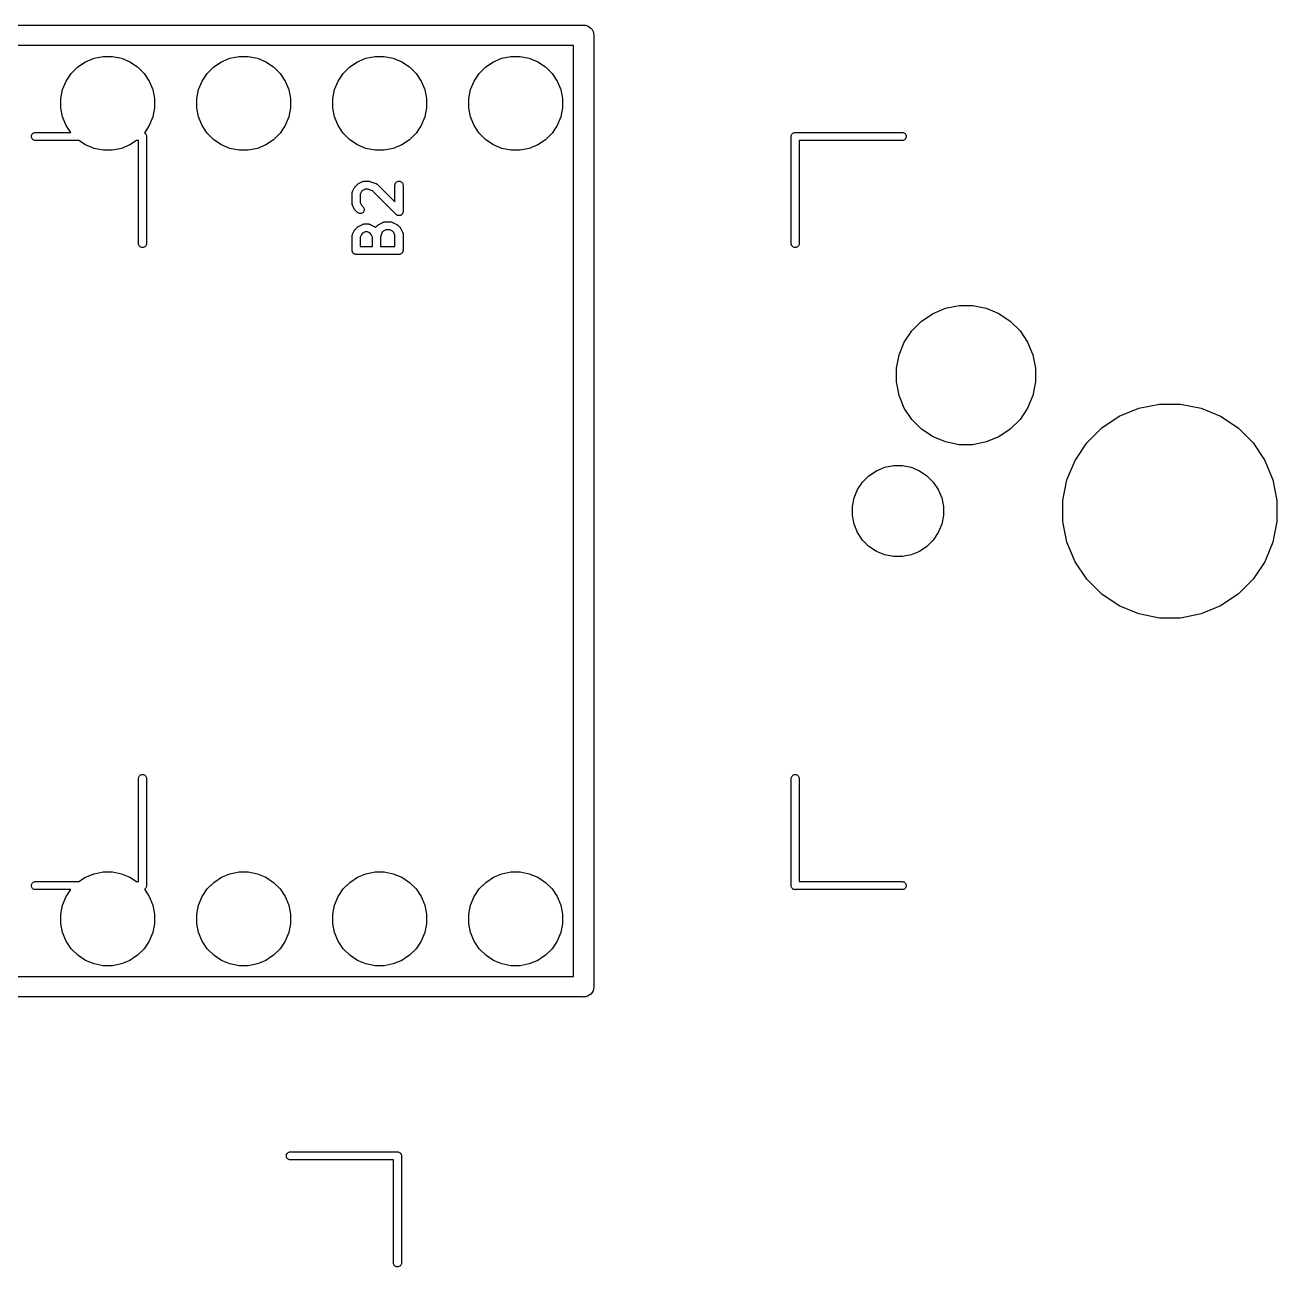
# Model space of a CAD drawing. Extents: x -0.6 to 16.4, y -5.6 to -1.9.
# Drawn here: x 0.689 to 1.61, y -4.369 to -3.455 of the extents above; entities that cross this region are included whole.
import ezdxf

# ---------------------------------------------------------------- set-up
doc = ezdxf.new("R2010")
doc.units = 0
doc.header["$MEASUREMENT"] = 0
doc.layers.add('BLACK', color=7, linetype='CONTINUOUS')

msp = doc.modelspace()

# ---------------------------------------------------------------- linework, layer by layer
at = {"layer": 'BLACK', "linetype": 'CONTINUOUS'}
for p, q in [((-0.199632, -3.455), (1.09963, -3.455)), ((1.09963, -3.455), (1.1, -3.45496)), ((1.1, -3.45496), (1.10037, -3.455)), ((1.10037, -3.455), (1.10147, -3.45511)), ((1.10147, -3.45511), (1.10288, -3.45554)), ((1.10288, -3.45554), (1.10419, -3.45623)), ((1.10419, -3.45623), (1.10533, -3.45717)), ((1.10533, -3.45717), (1.10627, -3.45831)), ((1.10627, -3.45831), (1.10696, -3.45962)), ((1.10696, -3.45962), (1.10739, -3.46103)), ((1.10739, -3.46103), (1.10754, -3.4625)), ((1.0925, -3.47), (-0.1925, -3.47)), ((1.0925, -4.155), (1.0925, -3.47)), ((1.10754, -3.4625), (1.1075, -3.46287)), ((1.1075, -3.46287), (1.1075, -4.16213)), ((0.733658, -3.48193), (0.739937, -3.47933)), ((0.739937, -3.47933), (0.746602, -3.478)), ((0.746602, -3.478), (0.753398, -3.478)), ((0.753398, -3.478), (0.760063, -3.47933)), ((0.760063, -3.47933), (0.766342, -3.48193)), ((0.833658, -3.48193), (0.839937, -3.47933)), ((0.839937, -3.47933), (0.846602, -3.478)), ((0.846602, -3.478), (0.853398, -3.478)), ((0.853398, -3.478), (0.860063, -3.47933)), ((0.860063, -3.47933), (0.866342, -3.48193)), ((0.933658, -3.48193), (0.939937, -3.47933)), ((0.939937, -3.47933), (0.946602, -3.478)), ((0.946602, -3.478), (0.953398, -3.478)), ((0.953398, -3.478), (0.960063, -3.47933)), ((0.960063, -3.47933), (0.966342, -3.48193)), ((1.03366, -3.48193), (1.03994, -3.47933)), ((1.03994, -3.47933), (1.0466, -3.478)), ((1.0466, -3.478), (1.0534, -3.478)), ((1.0534, -3.478), (1.06006, -3.47933)), ((1.06006, -3.47933), (1.06634, -3.48193)), ((0.723202, -3.49051), (0.728008, -3.4857)), ((0.728008, -3.4857), (0.733658, -3.48193)), ((0.766342, -3.48193), (0.771992, -3.4857)), ((0.771992, -3.4857), (0.776798, -3.49051)), ((0.823202, -3.49051), (0.828008, -3.4857)), ((0.828008, -3.4857), (0.833658, -3.48193)), ((0.866342, -3.48193), (0.871992, -3.4857)), ((0.871992, -3.4857), (0.876798, -3.49051)), ((0.923202, -3.49051), (0.928008, -3.4857)), ((0.928008, -3.4857), (0.933658, -3.48193)), ((0.966342, -3.48193), (0.971992, -3.4857)), ((0.971992, -3.4857), (0.976798, -3.49051)), ((1.0232, -3.49051), (1.02801, -3.4857)), ((1.02801, -3.4857), (1.03366, -3.48193)), ((1.06634, -3.48193), (1.07199, -3.4857)), ((1.07199, -3.4857), (1.0768, -3.49051)), ((0.716826, -3.50244), (0.719426, -3.49616)), ((0.719426, -3.49616), (0.723202, -3.49051)), ((0.776798, -3.49051), (0.780574, -3.49616)), ((0.780574, -3.49616), (0.783174, -3.50244)), ((0.816826, -3.50244), (0.819426, -3.49616)), ((0.819426, -3.49616), (0.823202, -3.49051)), ((0.876798, -3.49051), (0.880574, -3.49616)), ((0.880574, -3.49616), (0.883174, -3.50244)), ((0.916826, -3.50244), (0.919426, -3.49616)), ((0.919426, -3.49616), (0.923202, -3.49051)), ((0.976798, -3.49051), (0.980574, -3.49616)), ((0.980574, -3.49616), (0.983174, -3.50244)), ((1.01683, -3.50244), (1.01943, -3.49616)), ((1.01943, -3.49616), (1.0232, -3.49051)), ((1.0768, -3.49051), (1.08057, -3.49616)), ((1.08057, -3.49616), (1.08317, -3.50244)), ((0.7155, -3.5091), (0.716826, -3.50244)), ((0.783174, -3.50244), (0.7845, -3.5091)), ((0.8155, -3.5091), (0.816826, -3.50244)), ((0.883174, -3.50244), (0.8845, -3.5091)), ((0.9155, -3.5091), (0.916826, -3.50244)), ((0.983174, -3.50244), (0.9845, -3.5091)), ((1.0155, -3.5091), (1.01683, -3.50244)), ((1.08317, -3.50244), (1.0845, -3.5091)), ((0.7155, -3.5159), (0.7155, -3.5091)), ((0.716826, -3.52256), (0.7155, -3.5159)), ((0.7845, -3.5159), (0.783174, -3.52256)), ((0.7845, -3.5091), (0.7845, -3.5159)), ((0.8155, -3.5159), (0.8155, -3.5091)), ((0.816826, -3.52256), (0.8155, -3.5159)), ((0.8845, -3.5159), (0.883174, -3.52256)), ((0.8845, -3.5091), (0.8845, -3.5159)), ((0.9155, -3.5159), (0.9155, -3.5091)), ((0.916826, -3.52256), (0.9155, -3.5159)), ((0.9845, -3.5159), (0.983174, -3.52256)), ((0.9845, -3.5091), (0.9845, -3.5159)), ((1.0155, -3.5159), (1.0155, -3.5091)), ((1.01683, -3.52256), (1.0155, -3.5159)), ((1.0845, -3.5159), (1.08317, -3.52256)), ((1.0845, -3.5091), (1.0845, -3.5159)), ((0.719426, -3.52884), (0.716826, -3.52256)), ((0.783174, -3.52256), (0.780574, -3.52884)), ((0.819426, -3.52884), (0.816826, -3.52256)), ((0.883174, -3.52256), (0.880574, -3.52884)), ((0.919426, -3.52884), (0.916826, -3.52256)), ((0.983174, -3.52256), (0.980574, -3.52884)), ((1.01943, -3.52884), (1.01683, -3.52256)), ((1.08317, -3.52256), (1.08057, -3.52884)), ((0.69394, -3.53633), (0.694109, -3.53577)), ((0.694109, -3.53577), (0.694383, -3.53526)), ((0.694383, -3.53526), (0.694752, -3.53481)), ((0.694752, -3.53481), (0.695202, -3.53444)), ((0.695202, -3.53444), (0.695715, -3.53417)), ((0.695715, -3.53417), (0.696272, -3.534)), ((0.696272, -3.534), (0.696706, -3.53396)), ((0.696706, -3.53396), (0.722844, -3.53396)), ((0.722844, -3.53396), (0.719426, -3.52884)), ((0.780574, -3.52884), (0.776939, -3.53428)), ((0.776939, -3.53428), (0.777239, -3.53444)), ((0.777239, -3.53444), (0.777689, -3.53481)), ((0.777689, -3.53481), (0.778058, -3.53526)), ((0.778058, -3.53526), (0.778332, -3.53577)), ((0.778332, -3.53577), (0.778501, -3.53633)), ((0.823202, -3.53449), (0.819426, -3.52884)), ((0.828008, -3.5393), (0.823202, -3.53449)), ((0.876798, -3.53449), (0.871992, -3.5393)), ((0.880574, -3.52884), (0.876798, -3.53449)), ((0.923202, -3.53449), (0.919426, -3.52884)), ((0.928008, -3.5393), (0.923202, -3.53449)), ((0.976798, -3.53449), (0.971992, -3.5393)), ((0.980574, -3.52884), (0.976798, -3.53449)), ((1.0232, -3.53449), (1.01943, -3.52884)), ((1.02801, -3.5393), (1.0232, -3.53449)), ((1.0768, -3.53449), (1.07199, -3.5393)), ((1.08057, -3.52884), (1.0768, -3.53449)), ((1.25275, -3.53633), (1.25292, -3.53577)), ((1.25292, -3.53577), (1.25319, -3.53526)), ((1.25319, -3.53526), (1.25356, -3.53481)), ((1.25356, -3.53481), (1.25401, -3.53444)), ((1.25401, -3.53444), (1.25452, -3.53417)), ((1.25452, -3.53417), (1.25508, -3.534)), ((1.25508, -3.534), (1.25551, -3.53396)), ((1.25551, -3.53396), (1.25566, -3.53394)), ((1.25566, -3.53394), (1.2558, -3.53396)), ((1.2558, -3.53396), (1.33454, -3.53396)), ((1.33454, -3.53396), (1.33498, -3.534)), ((1.33498, -3.534), (1.33554, -3.53417)), ((1.33554, -3.53417), (1.33605, -3.53444)), ((1.33605, -3.53444), (1.3365, -3.53481)), ((1.3365, -3.53481), (1.33687, -3.53526)), ((1.33687, -3.53526), (1.33714, -3.53577)), ((1.33714, -3.53577), (1.33731, -3.53633)), ((0.693883, -3.53691), (0.69394, -3.53633)), ((0.69394, -3.53749), (0.693883, -3.53691)), ((0.694109, -3.53804), (0.69394, -3.53749)), ((0.694383, -3.53856), (0.694109, -3.53804)), ((0.694752, -3.53901), (0.694383, -3.53856)), ((0.695202, -3.53938), (0.694752, -3.53901)), ((0.695715, -3.53965), (0.695202, -3.53938)), ((0.696272, -3.53982), (0.695715, -3.53965)), ((0.696706, -3.53986), (0.696272, -3.53982)), ((0.728852, -3.53986), (0.696706, -3.53986)), ((0.733658, -3.54307), (0.728852, -3.53986)), ((0.739937, -3.54567), (0.733658, -3.54307)), ((0.766342, -3.54307), (0.760063, -3.54567)), ((0.771148, -3.53986), (0.766342, -3.54307)), ((0.772638, -3.53986), (0.771148, -3.53986)), ((0.772638, -3.61579), (0.772638, -3.53986)), ((0.778501, -3.53633), (0.778558, -3.53691)), ((0.778558, -3.53691), (0.778543, -3.53705)), ((0.778543, -3.53705), (0.778543, -3.61579)), ((0.833658, -3.54307), (0.828008, -3.5393)), ((0.839937, -3.54567), (0.833658, -3.54307)), ((0.866342, -3.54307), (0.860063, -3.54567)), ((0.871992, -3.5393), (0.866342, -3.54307)), ((0.933658, -3.54307), (0.928008, -3.5393)), ((0.939937, -3.54567), (0.933658, -3.54307)), ((0.966342, -3.54307), (0.960063, -3.54567)), ((0.971992, -3.5393), (0.966342, -3.54307)), ((1.03366, -3.54307), (1.02801, -3.5393)), ((1.03994, -3.54567), (1.03366, -3.54307)), ((1.06634, -3.54307), (1.06006, -3.54567)), ((1.07199, -3.5393), (1.06634, -3.54307)), ((1.25269, -3.53691), (1.25275, -3.53633)), ((1.25271, -3.53705), (1.25269, -3.53691)), ((1.25271, -3.61579), (1.25271, -3.53705)), ((1.33454, -3.53986), (1.25861, -3.53986)), ((1.25861, -3.53986), (1.25861, -3.61579)), ((1.33498, -3.53982), (1.33454, -3.53986)), ((1.33554, -3.53965), (1.33498, -3.53982)), ((1.33605, -3.53938), (1.33554, -3.53965)), ((1.3365, -3.53901), (1.33605, -3.53938)), ((1.33687, -3.53856), (1.3365, -3.53901)), ((1.33714, -3.53804), (1.33687, -3.53856)), ((1.33731, -3.53749), (1.33714, -3.53804)), ((1.33731, -3.53633), (1.33737, -3.53691)), ((1.33737, -3.53691), (1.33731, -3.53749)), ((0.746602, -3.547), (0.739937, -3.54567)), ((0.753398, -3.547), (0.746602, -3.547)), ((0.760063, -3.54567), (0.753398, -3.547)), ((0.846602, -3.547), (0.839937, -3.54567)), ((0.853398, -3.547), (0.846602, -3.547)), ((0.860063, -3.54567), (0.853398, -3.547)), ((0.946602, -3.547), (0.939937, -3.54567)), ((0.953398, -3.547), (0.946602, -3.547)), ((0.960063, -3.54567), (0.953398, -3.547)), ((1.0466, -3.547), (1.03994, -3.54567)), ((1.0534, -3.547), (1.0466, -3.547)), ((1.06006, -3.54567), (1.0534, -3.547)), ((0.932164, -3.57366), (0.933664, -3.57217)), ((0.933664, -3.57217), (0.933693, -3.57214)), ((0.933693, -3.57214), (0.933823, -3.57203)), ((0.933823, -3.57203), (0.933943, -3.57192)), ((0.933943, -3.57192), (0.934048, -3.57185)), ((0.934048, -3.57185), (0.934144, -3.57178)), ((0.934144, -3.57178), (0.934291, -3.5717)), ((0.934291, -3.5717), (0.934431, -3.57161)), ((0.934431, -3.57161), (0.937431, -3.57011)), ((0.937431, -3.57011), (0.937468, -3.57009)), ((0.937468, -3.57009), (0.937549, -3.57006)), ((0.937549, -3.57006), (0.937626, -3.57002)), ((0.937626, -3.57002), (0.93782, -3.56996)), ((0.93782, -3.56996), (0.938009, -3.5699)), ((0.938009, -3.5699), (0.938094, -3.56988)), ((0.938094, -3.56988), (0.938178, -3.56986)), ((0.938178, -3.56986), (0.938379, -3.56984)), ((0.938379, -3.56984), (0.938578, -3.56981)), ((0.938578, -3.56981), (0.938665, -3.56981)), ((0.938665, -3.56981), (0.938751, -3.5698)), ((0.938751, -3.5698), (0.941751, -3.5698)), ((0.941751, -3.5698), (0.941792, -3.5698)), ((0.941792, -3.5698), (0.941957, -3.56982)), ((0.941957, -3.56982), (0.942123, -3.56982)), ((0.942123, -3.56982), (0.942243, -3.56985)), ((0.942243, -3.56985), (0.942365, -3.56986)), ((0.942365, -3.56986), (0.942523, -3.56991)), ((0.942523, -3.56991), (0.942685, -3.56995)), ((0.942685, -3.56995), (0.947184, -3.57145)), ((0.947184, -3.57145), (0.947223, -3.57146)), ((0.947223, -3.57146), (0.947302, -3.5715)), ((0.947302, -3.5715), (0.947385, -3.57153)), ((0.947385, -3.57153), (0.947563, -3.57162)), ((0.947563, -3.57162), (0.947746, -3.57171)), ((0.947746, -3.57171), (0.947816, -3.57176)), ((0.947816, -3.57176), (0.947893, -3.5718)), ((0.947893, -3.5718), (0.948049, -3.57193)), ((0.948049, -3.57193), (0.948212, -3.57205)), ((0.948212, -3.57205), (0.948271, -3.57211)), ((0.948271, -3.57211), (0.948338, -3.57216)), ((0.948338, -3.57216), (0.961295, -3.58512)), ((0.961296, -3.57271), (0.96136, -3.57214)), ((0.96136, -3.57214), (0.961534, -3.57159)), ((0.961534, -3.57159), (0.961812, -3.57108)), ((0.961812, -3.57108), (0.962182, -3.57064)), ((0.962182, -3.57064), (0.962631, -3.57028)), ((0.962631, -3.57028), (0.963142, -3.57002)), ((0.963142, -3.57002), (0.963695, -3.56985)), ((0.963695, -3.56985), (0.964269, -3.5698)), ((0.964269, -3.5698), (0.964842, -3.56986)), ((0.964842, -3.56986), (0.965392, -3.57003)), ((0.965392, -3.57003), (0.965899, -3.57031)), ((0.965899, -3.57031), (0.966343, -3.57067)), ((0.966343, -3.57067), (0.966708, -3.57112)), ((0.966708, -3.57112), (0.966978, -3.57163)), ((0.966978, -3.57163), (0.967145, -3.57218)), ((0.967145, -3.57218), (0.967201, -3.57275)), ((0.929799, -3.57875), (0.9298, -3.57871)), ((0.929799, -3.58625), (0.929799, -3.57875)), ((0.9298, -3.57871), (0.929809, -3.57862)), ((0.929807, -3.57854), (0.929841, -3.57834)), ((0.929809, -3.57862), (0.929807, -3.57854)), ((0.929841, -3.57834), (0.929864, -3.57814)), ((0.929864, -3.57814), (0.92989, -3.57806)), ((0.92989, -3.57806), (0.929905, -3.57797)), ((0.929905, -3.57797), (0.929977, -3.57778)), ((0.929977, -3.57778), (0.930038, -3.57759)), ((0.930038, -3.57759), (0.93008, -3.57751)), ((0.93008, -3.57751), (0.930111, -3.57743)), ((0.930111, -3.57743), (0.931611, -3.57443)), ((0.931611, -3.57443), (0.93163, -3.5744)), ((0.93163, -3.5744), (0.93172, -3.57426)), ((0.93172, -3.57426), (0.931798, -3.57411)), ((0.931798, -3.57411), (0.931876, -3.57401)), ((0.931876, -3.57401), (0.931943, -3.57391)), ((0.931943, -3.57391), (0.932059, -3.57379)), ((0.932059, -3.57379), (0.932164, -3.57366)), ((0.936679, -3.5775), (0.935705, -3.57945)), ((0.935705, -3.57945), (0.935705, -3.58555)), ((0.937501, -3.57668), (0.936679, -3.5775)), ((0.939448, -3.57571), (0.937501, -3.57668)), ((0.941272, -3.57571), (0.939448, -3.57571)), ((0.944655, -3.57683), (0.941272, -3.57571)), ((0.96216, -3.59434), (0.944655, -3.57683)), ((0.961295, -3.57275), (0.961296, -3.57271)), ((0.961295, -3.58512), (0.961295, -3.57275)), ((0.967201, -3.57275), (0.967201, -3.59225)), ((0.929808, -3.58634), (0.929799, -3.58625)), ((0.929804, -3.58642), (0.929808, -3.58634)), ((0.929836, -3.58662), (0.929804, -3.58642)), ((0.929856, -3.58682), (0.929836, -3.58662)), ((0.929881, -3.58691), (0.929856, -3.58682)), ((0.929894, -3.58699), (0.929881, -3.58691)), ((0.929964, -3.58718), (0.929894, -3.58699)), ((0.930022, -3.58738), (0.929964, -3.58718)), ((0.930063, -3.58745), (0.930022, -3.58738)), ((0.930093, -3.58753), (0.930063, -3.58745)), ((0.930111, -3.58757), (0.930093, -3.58753)), ((0.931611, -3.59057), (0.930111, -3.58757)), ((0.931699, -3.59071), (0.931611, -3.59057)), ((0.931776, -3.59086), (0.931699, -3.59071)), ((0.931852, -3.59096), (0.931776, -3.59086)), ((0.931918, -3.59106), (0.931852, -3.59096)), ((0.932032, -3.59118), (0.931918, -3.59106)), ((0.935705, -3.58555), (0.936679, -3.5875)), ((0.936679, -3.5875), (0.93784, -3.58866)), ((0.93784, -3.58866), (0.937869, -3.58869)), ((0.937869, -3.58869), (0.938228, -3.58914)), ((0.938228, -3.58914), (0.938493, -3.58965)), ((0.938493, -3.58965), (0.938654, -3.59021)), ((0.938704, -3.59078), (0.938642, -3.59135)), ((0.938654, -3.59021), (0.938704, -3.59078)), ((0.932135, -3.59131), (0.932032, -3.59118)), ((0.932164, -3.59134), (0.932135, -3.59131)), ((0.933664, -3.59284), (0.932164, -3.59134)), ((0.934109, -3.5932), (0.933664, -3.59284)), ((0.934617, -3.59348), (0.934109, -3.5932)), ((0.935168, -3.59365), (0.934617, -3.59348)), ((0.935741, -3.5937), (0.935168, -3.59365)), ((0.936315, -3.59365), (0.935741, -3.5937)), ((0.936867, -3.59348), (0.936315, -3.59365)), ((0.937377, -3.59322), (0.936867, -3.59348)), ((0.937825, -3.59285), (0.937377, -3.59322)), ((0.938194, -3.59241), (0.937825, -3.59285)), ((0.93847, -3.5919), (0.938194, -3.59241)), ((0.938642, -3.59135), (0.93847, -3.5919)), ((0.949429, -3.60161), (0.952429, -3.60011)), ((0.952429, -3.60011), (0.952466, -3.60009)), ((0.952466, -3.60009), (0.952548, -3.60006)), ((0.952548, -3.60006), (0.952624, -3.60002)), ((0.952624, -3.60002), (0.952817, -3.59996)), ((0.952817, -3.59996), (0.953007, -3.59989)), ((0.953007, -3.59989), (0.953093, -3.59988)), ((0.953093, -3.59988), (0.953176, -3.59985)), ((0.953176, -3.59985), (0.953377, -3.59983)), ((0.953377, -3.59983), (0.953576, -3.5998)), ((0.953576, -3.5998), (0.953663, -3.59981)), ((0.953663, -3.59981), (0.95375, -3.5998)), ((0.95375, -3.5998), (0.958249, -3.5998)), ((0.958249, -3.5998), (0.95829, -3.5998)), ((0.95829, -3.5998), (0.958377, -3.59981)), ((0.958377, -3.59981), (0.958463, -3.5998)), ((0.958463, -3.5998), (0.958662, -3.59984)), ((0.958662, -3.59984), (0.958863, -3.59986)), ((0.958863, -3.59986), (0.958946, -3.59989)), ((0.958946, -3.59989), (0.959031, -3.5999)), ((0.959031, -3.5999), (0.95922, -3.59997)), ((0.95922, -3.59997), (0.959412, -3.60004)), ((0.959412, -3.60004), (0.959488, -3.60008)), ((0.959488, -3.60008), (0.959569, -3.60011)), ((0.959569, -3.60011), (0.962569, -3.60161)), ((0.962381, -3.59452), (0.96216, -3.59434)), ((0.962597, -3.5947), (0.962381, -3.59452)), ((0.962601, -3.5947), (0.962597, -3.5947)), ((0.962606, -3.5947), (0.962601, -3.5947)), ((0.962859, -3.59484), (0.962606, -3.5947)), ((0.963104, -3.59497), (0.962859, -3.59484)), ((0.963109, -3.59497), (0.963104, -3.59497)), ((0.963113, -3.59498), (0.963109, -3.59497)), ((0.963382, -3.59506), (0.963113, -3.59498)), ((0.963654, -3.59514), (0.963382, -3.59506)), ((0.96366, -3.59514), (0.963654, -3.59514)), ((0.963665, -3.59515), (0.96366, -3.59514)), ((0.963948, -3.59517), (0.963665, -3.59515)), ((0.964228, -3.5952), (0.963948, -3.59517)), ((0.964233, -3.5952), (0.964228, -3.5952)), ((0.964238, -3.5952), (0.964233, -3.5952)), ((0.96452, -3.59518), (0.964238, -3.5952)), ((0.964801, -3.59515), (0.96452, -3.59518)), ((0.964807, -3.59515), (0.964801, -3.59515)), ((0.964812, -3.59515), (0.964807, -3.59515)), ((0.965083, -3.59507), (0.964812, -3.59515)), ((0.965354, -3.59499), (0.965083, -3.59507)), ((0.965359, -3.59499), (0.965354, -3.59499)), ((0.965364, -3.59498), (0.965359, -3.59499)), ((0.965621, -3.59485), (0.965364, -3.59498)), ((0.965865, -3.59472), (0.965621, -3.59485)), ((0.965869, -3.59472), (0.965865, -3.59472)), ((0.965874, -3.59472), (0.965869, -3.59472)), ((0.966096, -3.59454), (0.965874, -3.59472)), ((0.966314, -3.59436), (0.966096, -3.59454)), ((0.966317, -3.59436), (0.966314, -3.59436)), ((0.966321, -3.59435), (0.966317, -3.59436)), ((0.966501, -3.59414), (0.966321, -3.59435)), ((0.966685, -3.59392), (0.966501, -3.59414)), ((0.966687, -3.59391), (0.966685, -3.59392)), ((0.96669, -3.59391), (0.966687, -3.59391)), ((0.966826, -3.59366), (0.96669, -3.59391)), ((0.966962, -3.59341), (0.966826, -3.59366)), ((0.966964, -3.59341), (0.966962, -3.59341)), ((0.966966, -3.5934), (0.966964, -3.59341)), ((0.967051, -3.59313), (0.966966, -3.5934)), ((0.967136, -3.59286), (0.967051, -3.59313)), ((0.967137, -3.59286), (0.967136, -3.59286)), ((0.967139, -3.59285), (0.967137, -3.59286)), ((0.967169, -3.59257), (0.967139, -3.59285)), ((0.967201, -3.59229), (0.967169, -3.59257)), ((0.967201, -3.59225), (0.967201, -3.59228)), ((0.967201, -3.59228), (0.967201, -3.59228)), ((0.967201, -3.59228), (0.967201, -3.59228)), ((0.967201, -3.59228), (0.967201, -3.59229)), ((0.92989, -3.60955), (0.929905, -3.60947)), ((0.929905, -3.60947), (0.929977, -3.60928)), ((0.929977, -3.60928), (0.930038, -3.60909)), ((0.930038, -3.60909), (0.93008, -3.60901)), ((0.93008, -3.60901), (0.930111, -3.60893)), ((0.930111, -3.60893), (0.931611, -3.60593)), ((0.931611, -3.60593), (0.93163, -3.60589)), ((0.93163, -3.60589), (0.93172, -3.60575)), ((0.93172, -3.60575), (0.931798, -3.60561)), ((0.931798, -3.60561), (0.931876, -3.60551)), ((0.931876, -3.60551), (0.931943, -3.60541)), ((0.931943, -3.60541), (0.932059, -3.60529)), ((0.932059, -3.60529), (0.932164, -3.60516)), ((0.932164, -3.60516), (0.933664, -3.60366)), ((0.933664, -3.60366), (0.933693, -3.60363)), ((0.933693, -3.60363), (0.933823, -3.60353)), ((0.933823, -3.60353), (0.933943, -3.60341)), ((0.933943, -3.60341), (0.934048, -3.60335)), ((0.934048, -3.60335), (0.934144, -3.60327)), ((0.934144, -3.60327), (0.934291, -3.6032)), ((0.934291, -3.6032), (0.934431, -3.60311)), ((0.934431, -3.60311), (0.937431, -3.60161)), ((0.936679, -3.609), (0.935705, -3.61095)), ((0.937501, -3.60818), (0.936679, -3.609)), ((0.937431, -3.60161), (0.937468, -3.60159)), ((0.937468, -3.60159), (0.937549, -3.60156)), ((0.939448, -3.6072), (0.937501, -3.60818)), ((0.937549, -3.60156), (0.937626, -3.60152)), ((0.937626, -3.60152), (0.93782, -3.60146)), ((0.93782, -3.60146), (0.938009, -3.60139)), ((0.938009, -3.60139), (0.938094, -3.60138)), ((0.938094, -3.60138), (0.938178, -3.60135)), ((0.938178, -3.60135), (0.938379, -3.60133)), ((0.938379, -3.60133), (0.938578, -3.6013)), ((0.938578, -3.6013), (0.938665, -3.6013)), ((0.938665, -3.6013), (0.938751, -3.6013)), ((0.938751, -3.6013), (0.941751, -3.6013)), ((0.941054, -3.6072), (0.939448, -3.6072)), ((0.943002, -3.60818), (0.941054, -3.6072)), ((0.941751, -3.6013), (0.941792, -3.6013)), ((0.941792, -3.6013), (0.941879, -3.60131)), ((0.941879, -3.60131), (0.941966, -3.6013)), ((0.941966, -3.6013), (0.942165, -3.60134)), ((0.942165, -3.60134), (0.942365, -3.60136)), ((0.942365, -3.60136), (0.942448, -3.60139)), ((0.942448, -3.60139), (0.942533, -3.6014)), ((0.942533, -3.6014), (0.942722, -3.60147)), ((0.942722, -3.60147), (0.942914, -3.60154)), ((0.942914, -3.60154), (0.94299, -3.60158)), ((0.94299, -3.60158), (0.943072, -3.60161)), ((0.943824, -3.609), (0.943002, -3.60818)), ((0.943072, -3.60161), (0.946071, -3.60311)), ((0.944798, -3.61095), (0.943824, -3.609)), ((0.946071, -3.60311), (0.946108, -3.60313)), ((0.946108, -3.60313), (0.946247, -3.60322)), ((0.946247, -3.60322), (0.946393, -3.6033)), ((0.946393, -3.6033), (0.946488, -3.60337)), ((0.946488, -3.60337), (0.946591, -3.60344)), ((0.946591, -3.60344), (0.94671, -3.60356)), ((0.94671, -3.60356), (0.946839, -3.60366)), ((0.946839, -3.60366), (0.94701, -3.60383)), ((0.94701, -3.60383), (0.947043, -3.60379)), ((0.947043, -3.60379), (0.947107, -3.60373)), ((0.947107, -3.60373), (0.947162, -3.60366)), ((0.947162, -3.60366), (0.948662, -3.60216)), ((0.948662, -3.60216), (0.948691, -3.60213)), ((0.948691, -3.60213), (0.948821, -3.60203)), ((0.948821, -3.60203), (0.948942, -3.60191)), ((0.948942, -3.60191), (0.949046, -3.60185)), ((0.949046, -3.60185), (0.949142, -3.60177)), ((0.949142, -3.60177), (0.949289, -3.6017)), ((0.949289, -3.6017), (0.949429, -3.60161)), ((0.951831, -3.60734), (0.950703, -3.61073)), ((0.952499, -3.60668), (0.951831, -3.60734)), ((0.954447, -3.6057), (0.952499, -3.60668)), ((0.957552, -3.6057), (0.954447, -3.6057)), ((0.959499, -3.60668), (0.957552, -3.6057)), ((0.960322, -3.6075), (0.959499, -3.60668)), ((0.961295, -3.60945), (0.960322, -3.6075)), ((0.961295, -3.61779), (0.961295, -3.60945)), ((0.962569, -3.60161), (0.962606, -3.60163)), ((0.962606, -3.60163), (0.962745, -3.60172)), ((0.962745, -3.60172), (0.962891, -3.6018)), ((0.962891, -3.6018), (0.962986, -3.60187)), ((0.962986, -3.60187), (0.963089, -3.60194)), ((0.963089, -3.60194), (0.963208, -3.60206)), ((0.963208, -3.60206), (0.963336, -3.60216)), ((0.963336, -3.60216), (0.964836, -3.60366)), ((0.964836, -3.60366), (0.964865, -3.60369)), ((0.964865, -3.60369), (0.964969, -3.60382)), ((0.964969, -3.60382), (0.965083, -3.60394)), ((0.965083, -3.60394), (0.965148, -3.60404)), ((0.965148, -3.60404), (0.965225, -3.60414)), ((0.965225, -3.60414), (0.965301, -3.60429)), ((0.965301, -3.60429), (0.965389, -3.60443)), ((0.965389, -3.60443), (0.966889, -3.60743)), ((0.966889, -3.60743), (0.966907, -3.60747)), ((0.966907, -3.60747), (0.966937, -3.60755)), ((0.966937, -3.60755), (0.966978, -3.60762)), ((0.966978, -3.60762), (0.967036, -3.60782)), ((0.967036, -3.60782), (0.967106, -3.60801)), ((0.967106, -3.60801), (0.96712, -3.60809)), ((0.96712, -3.60809), (0.967145, -3.60818)), ((0.967145, -3.60818), (0.967164, -3.60838)), ((0.967164, -3.60838), (0.967196, -3.60858)), ((0.967196, -3.60858), (0.967192, -3.60866)), ((0.967192, -3.60866), (0.967201, -3.60875)), ((0.967201, -3.60875), (0.967201, -3.62075)), ((0.772681, -3.61623), (0.772638, -3.61579)), ((0.772849, -3.61679), (0.772681, -3.61623)), ((0.773124, -3.6173), (0.772849, -3.61679)), ((0.773493, -3.61775), (0.773124, -3.6173)), ((0.773942, -3.61812), (0.773493, -3.61775)), ((0.774455, -3.61839), (0.773942, -3.61812)), ((0.775012, -3.61856), (0.774455, -3.61839)), ((0.775591, -3.61862), (0.775012, -3.61856)), ((0.776169, -3.61856), (0.775591, -3.61862)), ((0.776726, -3.61839), (0.776169, -3.61856)), ((0.777239, -3.61812), (0.776726, -3.61839)), ((0.777689, -3.61775), (0.777239, -3.61812)), ((0.778058, -3.6173), (0.777689, -3.61775)), ((0.778332, -3.61679), (0.778058, -3.6173)), ((0.778501, -3.61623), (0.778332, -3.61679)), ((0.778543, -3.61579), (0.778501, -3.61623)), ((0.929799, -3.61025), (0.9298, -3.61021)), ((0.929799, -3.62075), (0.929799, -3.61025)), ((0.9298, -3.61021), (0.929809, -3.61012)), ((0.929807, -3.61003), (0.929841, -3.60983)), ((0.929809, -3.61012), (0.929807, -3.61003)), ((0.929841, -3.60983), (0.929864, -3.60963)), ((0.929864, -3.60963), (0.92989, -3.60955)), ((0.935705, -3.61095), (0.935705, -3.61779)), ((0.935705, -3.61779), (0.944798, -3.61779)), ((0.944798, -3.61779), (0.944798, -3.61095)), ((0.950703, -3.61073), (0.950703, -3.61779)), ((0.950703, -3.61779), (0.961295, -3.61779)), ((1.25275, -3.61623), (1.25271, -3.61579)), ((1.25292, -3.61679), (1.25275, -3.61623)), ((1.25319, -3.6173), (1.25292, -3.61679)), ((1.25356, -3.61775), (1.25319, -3.6173)), ((1.25401, -3.61812), (1.25356, -3.61775)), ((1.25452, -3.61839), (1.25401, -3.61812)), ((1.25508, -3.61856), (1.25452, -3.61839)), ((1.25566, -3.61862), (1.25508, -3.61856)), ((1.25624, -3.61856), (1.25566, -3.61862)), ((1.25679, -3.61839), (1.25624, -3.61856)), ((1.25731, -3.61812), (1.25679, -3.61839)), ((1.25776, -3.61775), (1.25731, -3.61812)), ((1.25813, -3.6173), (1.25776, -3.61775)), ((1.2584, -3.61679), (1.25813, -3.6173)), ((1.25857, -3.61623), (1.2584, -3.61679)), ((1.25861, -3.61579), (1.25857, -3.61623)), ((0.929826, -3.62102), (0.929799, -3.62075)), ((0.929852, -3.6213), (0.929826, -3.62102)), ((0.929855, -3.62131), (0.929852, -3.6213)), ((0.929856, -3.62132), (0.929855, -3.62131)), ((0.929936, -3.62159), (0.929856, -3.62132)), ((0.930014, -3.62185), (0.929936, -3.62159)), ((0.930019, -3.62186), (0.930014, -3.62185)), ((0.930022, -3.62187), (0.930019, -3.62186)), ((0.930153, -3.62212), (0.930022, -3.62187)), ((0.930281, -3.62236), (0.930153, -3.62212)), ((0.930288, -3.62237), (0.930281, -3.62236)), ((0.930293, -3.62238), (0.930288, -3.62237)), ((0.93047, -3.6226), (0.930293, -3.62238)), ((0.930642, -3.62281), (0.93047, -3.6226)), ((0.93065, -3.62282), (0.930642, -3.62281)), ((0.930657, -3.62283), (0.93065, -3.62282)), ((0.93087, -3.623), (0.930657, -3.62283)), ((0.931084, -3.62318), (0.93087, -3.623)), ((0.931093, -3.62319), (0.931084, -3.62318)), ((0.931101, -3.6232), (0.931093, -3.62319)), ((0.931344, -3.62333), (0.931101, -3.6232)), ((0.931589, -3.62346), (0.931344, -3.62333)), ((0.931599, -3.62346), (0.931589, -3.62346)), ((0.931608, -3.62347), (0.931599, -3.62346)), ((0.931875, -3.62355), (0.931608, -3.62347)), ((0.932138, -3.62364), (0.931875, -3.62355)), ((0.932149, -3.62364), (0.932138, -3.62364)), ((0.932158, -3.62364), (0.932149, -3.62364)), ((0.932434, -3.62367), (0.932158, -3.62364)), ((0.932711, -3.6237), (0.932434, -3.62367)), ((0.932731, -3.6237), (0.932711, -3.6237)), ((0.932732, -3.6237), (0.932731, -3.6237)), ((0.932731, -3.6237), (0.932731, -3.6237)), ((0.932752, -3.6237), (0.932732, -3.6237)), ((0.964248, -3.6237), (0.932752, -3.6237)), ((0.964525, -3.62367), (0.964248, -3.6237)), ((0.964801, -3.62365), (0.964525, -3.62367)), ((0.964811, -3.62364), (0.964801, -3.62365)), ((0.964822, -3.62364), (0.964811, -3.62364)), ((0.965087, -3.62356), (0.964822, -3.62364)), ((0.965354, -3.62348), (0.965087, -3.62356)), ((0.965363, -3.62348), (0.965354, -3.62348)), ((0.965373, -3.62348), (0.965363, -3.62348)), ((0.965619, -3.62335), (0.965373, -3.62348)), ((0.965865, -3.62322), (0.965619, -3.62335)), ((0.965873, -3.62321), (0.965865, -3.62322)), ((0.965882, -3.62321), (0.965873, -3.62321)), ((0.966099, -3.62303), (0.965882, -3.62321)), ((0.966314, -3.62286), (0.966099, -3.62303)), ((0.966321, -3.62285), (0.966314, -3.62286)), ((0.966329, -3.62284), (0.966321, -3.62285)), ((0.966505, -3.62263), (0.966329, -3.62284)), ((0.966685, -3.62242), (0.966505, -3.62263)), ((0.96669, -3.62241), (0.966685, -3.62242)), ((0.966696, -3.6224), (0.96669, -3.62241)), ((0.966828, -3.62215), (0.966696, -3.6224)), ((0.966962, -3.62191), (0.966828, -3.62215)), ((0.966965, -3.6219), (0.966962, -3.62191)), ((0.96697, -3.62189), (0.966965, -3.6219)), ((0.967053, -3.62162), (0.96697, -3.62189)), ((0.967136, -3.62136), (0.967053, -3.62162)), ((0.967138, -3.62135), (0.967136, -3.62136)), ((0.967141, -3.62134), (0.967138, -3.62135)), ((0.96717, -3.62107), (0.967141, -3.62134)), ((0.967201, -3.62079), (0.96717, -3.62107)), ((0.967201, -3.62075), (0.967201, -3.62077)), ((0.967201, -3.62077), (0.967201, -3.62077)), ((0.967201, -3.62077), (0.967201, -3.62077)), ((0.967201, -3.62077), (0.967201, -3.62079)), ((1.35701, -3.66714), (1.36632, -3.66329)), ((1.36632, -3.66329), (1.37621, -3.66132)), ((1.37621, -3.66132), (1.38629, -3.66132)), ((1.38629, -3.66132), (1.39618, -3.66329)), ((1.39618, -3.66329), (1.40549, -3.66714)), ((1.3415, -3.67987), (1.34862, -3.67275)), ((1.34862, -3.67275), (1.35701, -3.66714)), ((1.40549, -3.66714), (1.41388, -3.67275)), ((1.41388, -3.67275), (1.421, -3.67987)), ((1.33589, -3.68826), (1.3415, -3.67987)), ((1.421, -3.67987), (1.42661, -3.68826)), ((1.33204, -3.69757), (1.33589, -3.68826)), ((1.42661, -3.68826), (1.43046, -3.69757)), ((1.33007, -3.70746), (1.33204, -3.69757)), ((1.43046, -3.69757), (1.43243, -3.70746)), ((1.33007, -3.71754), (1.33007, -3.70746)), ((1.43243, -3.70746), (1.43243, -3.71754)), ((1.33204, -3.72743), (1.33007, -3.71754)), ((1.43243, -3.71754), (1.43046, -3.72743)), ((1.33589, -3.73674), (1.33204, -3.72743)), ((1.43046, -3.72743), (1.42661, -3.73674)), ((1.3415, -3.74513), (1.33589, -3.73674)), ((1.42661, -3.73674), (1.421, -3.74513)), ((1.49395, -3.74272), (1.50828, -3.73679)), ((1.50828, -3.73679), (1.52349, -3.73376)), ((1.52349, -3.73376), (1.53901, -3.73376)), ((1.53901, -3.73376), (1.55422, -3.73679)), ((1.55422, -3.73679), (1.56855, -3.74272)), ((1.34862, -3.75225), (1.3415, -3.74513)), ((1.421, -3.74513), (1.41388, -3.75225)), ((1.48106, -3.75134), (1.49395, -3.74272)), ((1.56855, -3.74272), (1.58144, -3.75134)), ((1.35701, -3.75786), (1.34862, -3.75225)), ((1.41388, -3.75225), (1.40549, -3.75786)), ((1.47009, -3.76231), (1.48106, -3.75134)), ((1.58144, -3.75134), (1.59241, -3.76231)), ((1.36632, -3.76171), (1.35701, -3.75786)), ((1.37621, -3.76368), (1.36632, -3.76171)), ((1.38629, -3.76368), (1.37621, -3.76368)), ((1.39618, -3.76171), (1.38629, -3.76368)), ((1.40549, -3.75786), (1.39618, -3.76171)), ((1.46147, -3.7752), (1.47009, -3.76231)), ((1.59241, -3.76231), (1.60103, -3.7752)), ((1.45554, -3.78953), (1.46147, -3.7752)), ((1.60103, -3.7752), (1.60696, -3.78953)), ((1.30992, -3.78651), (1.3154, -3.78284)), ((1.3154, -3.78284), (1.32149, -3.78032)), ((1.32149, -3.78032), (1.32795, -3.77904)), ((1.32795, -3.77904), (1.33455, -3.77904)), ((1.33455, -3.77904), (1.34101, -3.78032)), ((1.34101, -3.78032), (1.3471, -3.78284)), ((1.3471, -3.78284), (1.35258, -3.78651)), ((1.30159, -3.79665), (1.30526, -3.79117)), ((1.30526, -3.79117), (1.30992, -3.78651)), ((1.35258, -3.78651), (1.35724, -3.79117)), ((1.35724, -3.79117), (1.36091, -3.79665)), ((1.45251, -3.80474), (1.45554, -3.78953)), ((1.60696, -3.78953), (1.60999, -3.80474)), ((1.29779, -3.8092), (1.29907, -3.80274)), ((1.29907, -3.80274), (1.30159, -3.79665)), ((1.36091, -3.79665), (1.36343, -3.80274)), ((1.36343, -3.80274), (1.36471, -3.8092)), ((1.29779, -3.8158), (1.29779, -3.8092)), ((1.36471, -3.8092), (1.36471, -3.8158)), ((1.45251, -3.82026), (1.45251, -3.80474)), ((1.60999, -3.80474), (1.60999, -3.82026)), ((1.29907, -3.82226), (1.29779, -3.8158)), ((1.36471, -3.8158), (1.36343, -3.82226)), ((1.45554, -3.83547), (1.45251, -3.82026)), ((1.60999, -3.82026), (1.60696, -3.83547)), ((1.30159, -3.82835), (1.29907, -3.82226)), ((1.30526, -3.83383), (1.30159, -3.82835)), ((1.36091, -3.82835), (1.35724, -3.83383)), ((1.36343, -3.82226), (1.36091, -3.82835)), ((1.30992, -3.83849), (1.30526, -3.83383)), ((1.3154, -3.84216), (1.30992, -3.83849)), ((1.35258, -3.83849), (1.3471, -3.84216)), ((1.35724, -3.83383), (1.35258, -3.83849)), ((1.46147, -3.8498), (1.45554, -3.83547)), ((1.60696, -3.83547), (1.60103, -3.8498)), ((1.32149, -3.84468), (1.3154, -3.84216)), ((1.32795, -3.84596), (1.32149, -3.84468)), ((1.33455, -3.84596), (1.32795, -3.84596)), ((1.34101, -3.84468), (1.33455, -3.84596)), ((1.3471, -3.84216), (1.34101, -3.84468)), ((1.47009, -3.86269), (1.46147, -3.8498)), ((1.60103, -3.8498), (1.59241, -3.86269)), ((1.48106, -3.87366), (1.47009, -3.86269)), ((1.59241, -3.86269), (1.58144, -3.87366)), ((1.49395, -3.88228), (1.48106, -3.87366)), ((1.58144, -3.87366), (1.56855, -3.88228)), ((1.50828, -3.88821), (1.49395, -3.88228)), ((1.56855, -3.88228), (1.55422, -3.88821)), ((1.52349, -3.89124), (1.50828, -3.88821)), ((1.53901, -3.89124), (1.52349, -3.89124)), ((1.55422, -3.88821), (1.53901, -3.89124)), ((0.772638, -4.00921), (0.772681, -4.00877)), ((0.772638, -4.08514), (0.772638, -4.00921)), ((0.772681, -4.00877), (0.772849, -4.00821)), ((0.772849, -4.00821), (0.773124, -4.0077)), ((0.773124, -4.0077), (0.773493, -4.00725)), ((0.773493, -4.00725), (0.773942, -4.00688)), ((0.773942, -4.00688), (0.774455, -4.00661)), ((0.774455, -4.00661), (0.775012, -4.00644)), ((0.775012, -4.00644), (0.775591, -4.00638)), ((0.775591, -4.00638), (0.776169, -4.00644)), ((0.776169, -4.00644), (0.776726, -4.00661)), ((0.776726, -4.00661), (0.777239, -4.00688)), ((0.777239, -4.00688), (0.777689, -4.00725)), ((0.777689, -4.00725), (0.778058, -4.0077)), ((0.778058, -4.0077), (0.778332, -4.00821)), ((0.778332, -4.00821), (0.778501, -4.00877)), ((0.778501, -4.00877), (0.778543, -4.00921)), ((0.778543, -4.00921), (0.778543, -4.08795)), ((1.25271, -4.00921), (1.25275, -4.00877)), ((1.25271, -4.08795), (1.25271, -4.00921)), ((1.25275, -4.00877), (1.25292, -4.00821)), ((1.25292, -4.00821), (1.25319, -4.0077)), ((1.25319, -4.0077), (1.25356, -4.00725)), ((1.25356, -4.00725), (1.25401, -4.00688)), ((1.25401, -4.00688), (1.25452, -4.00661)), ((1.25452, -4.00661), (1.25508, -4.00644)), ((1.25508, -4.00644), (1.25566, -4.00638)), ((1.25566, -4.00638), (1.25624, -4.00644)), ((1.25624, -4.00644), (1.25679, -4.00661)), ((1.25679, -4.00661), (1.25731, -4.00688)), ((1.25731, -4.00688), (1.25776, -4.00725)), ((1.25776, -4.00725), (1.25813, -4.0077)), ((1.25813, -4.0077), (1.2584, -4.00821)), ((1.2584, -4.00821), (1.25857, -4.00877)), ((1.25857, -4.00877), (1.25861, -4.00921)), ((1.25861, -4.00921), (1.25861, -4.08514)), ((0.739937, -4.07933), (0.746602, -4.078)), ((0.746602, -4.078), (0.753398, -4.078)), ((0.753398, -4.078), (0.760063, -4.07933)), ((0.839937, -4.07933), (0.846602, -4.078)), ((0.846602, -4.078), (0.853398, -4.078)), ((0.853398, -4.078), (0.860063, -4.07933)), ((0.939937, -4.07933), (0.946602, -4.078)), ((0.946602, -4.078), (0.953398, -4.078)), ((0.953398, -4.078), (0.960063, -4.07933)), ((1.03994, -4.07933), (1.0466, -4.078)), ((1.0466, -4.078), (1.0534, -4.078)), ((1.0534, -4.078), (1.06006, -4.07933)), ((0.693883, -4.08809), (0.69394, -4.08751)), ((0.69394, -4.08867), (0.693883, -4.08809)), ((0.69394, -4.08751), (0.694109, -4.08696)), ((0.694109, -4.08696), (0.694383, -4.08644)), ((0.694383, -4.08644), (0.694752, -4.08599)), ((0.694752, -4.08599), (0.695202, -4.08562)), ((0.695202, -4.08562), (0.695715, -4.08535)), ((0.695715, -4.08535), (0.696272, -4.08518)), ((0.696272, -4.08518), (0.696706, -4.08514)), ((0.696706, -4.08514), (0.728852, -4.08514)), ((0.728852, -4.08514), (0.733658, -4.08193)), ((0.733658, -4.08193), (0.739937, -4.07933)), ((0.760063, -4.07933), (0.766342, -4.08193)), ((0.766342, -4.08193), (0.771148, -4.08514)), ((0.771148, -4.08514), (0.772638, -4.08514)), ((0.778558, -4.08809), (0.778501, -4.08867)), ((0.778543, -4.08795), (0.778558, -4.08809)), ((0.823202, -4.09051), (0.828008, -4.0857)), ((0.828008, -4.0857), (0.833658, -4.08193)), ((0.833658, -4.08193), (0.839937, -4.07933)), ((0.860063, -4.07933), (0.866342, -4.08193)), ((0.866342, -4.08193), (0.871992, -4.0857)), ((0.871992, -4.0857), (0.876798, -4.09051)), ((0.923202, -4.09051), (0.928008, -4.0857)), ((0.928008, -4.0857), (0.933658, -4.08193)), ((0.933658, -4.08193), (0.939937, -4.07933)), ((0.960063, -4.07933), (0.966342, -4.08193)), ((0.966342, -4.08193), (0.971992, -4.0857)), ((0.971992, -4.0857), (0.976798, -4.09051)), ((1.0232, -4.09051), (1.02801, -4.0857)), ((1.02801, -4.0857), (1.03366, -4.08193)), ((1.03366, -4.08193), (1.03994, -4.07933)), ((1.06006, -4.07933), (1.06634, -4.08193)), ((1.06634, -4.08193), (1.07199, -4.0857)), ((1.07199, -4.0857), (1.0768, -4.09051)), ((1.25269, -4.08809), (1.25271, -4.08795)), ((1.25275, -4.08867), (1.25269, -4.08809)), ((1.25861, -4.08514), (1.33454, -4.08514)), ((1.33454, -4.08514), (1.33498, -4.08518)), ((1.33498, -4.08518), (1.33554, -4.08535)), ((1.33554, -4.08535), (1.33605, -4.08562)), ((1.33605, -4.08562), (1.3365, -4.08599)), ((1.3365, -4.08599), (1.33687, -4.08644)), ((1.33687, -4.08644), (1.33714, -4.08696)), ((1.33714, -4.08696), (1.33731, -4.08751)), ((1.33731, -4.08751), (1.33737, -4.08809)), ((1.33737, -4.08809), (1.33731, -4.08867)), ((0.694109, -4.08923), (0.69394, -4.08867)), ((0.694383, -4.08974), (0.694109, -4.08923)), ((0.694752, -4.09019), (0.694383, -4.08974)), ((0.695202, -4.09056), (0.694752, -4.09019)), ((0.695715, -4.09083), (0.695202, -4.09056)), ((0.696272, -4.091), (0.695715, -4.09083)), ((0.696706, -4.09104), (0.696272, -4.091)), ((0.722844, -4.09104), (0.696706, -4.09104)), ((0.716826, -4.10244), (0.719426, -4.09616)), ((0.719426, -4.09616), (0.722844, -4.09104)), ((0.777239, -4.09056), (0.776939, -4.09072)), ((0.776939, -4.09072), (0.780574, -4.09616)), ((0.777689, -4.09019), (0.777239, -4.09056)), ((0.778058, -4.08974), (0.777689, -4.09019)), ((0.778332, -4.08923), (0.778058, -4.08974)), ((0.778501, -4.08867), (0.778332, -4.08923)), ((0.780574, -4.09616), (0.783174, -4.10244)), ((0.816826, -4.10244), (0.819426, -4.09616)), ((0.819426, -4.09616), (0.823202, -4.09051)), ((0.876798, -4.09051), (0.880574, -4.09616)), ((0.880574, -4.09616), (0.883174, -4.10244)), ((0.916826, -4.10244), (0.919426, -4.09616)), ((0.919426, -4.09616), (0.923202, -4.09051)), ((0.976798, -4.09051), (0.980574, -4.09616)), ((0.980574, -4.09616), (0.983174, -4.10244)), ((1.01683, -4.10244), (1.01943, -4.09616)), ((1.01943, -4.09616), (1.0232, -4.09051)), ((1.0768, -4.09051), (1.08057, -4.09616)), ((1.08057, -4.09616), (1.08317, -4.10244)), ((1.25292, -4.08923), (1.25275, -4.08867)), ((1.25319, -4.08974), (1.25292, -4.08923)), ((1.25356, -4.09019), (1.25319, -4.08974)), ((1.25401, -4.09056), (1.25356, -4.09019)), ((1.25452, -4.09083), (1.25401, -4.09056)), ((1.25508, -4.091), (1.25452, -4.09083)), ((1.25551, -4.09104), (1.25508, -4.091)), ((1.25566, -4.09106), (1.25551, -4.09104)), ((1.2558, -4.09104), (1.25566, -4.09106)), ((1.33454, -4.09104), (1.2558, -4.09104)), ((1.33498, -4.091), (1.33454, -4.09104)), ((1.33554, -4.09083), (1.33498, -4.091)), ((1.33605, -4.09056), (1.33554, -4.09083)), ((1.3365, -4.09019), (1.33605, -4.09056)), ((1.33687, -4.08974), (1.3365, -4.09019)), ((1.33714, -4.08923), (1.33687, -4.08974)), ((1.33731, -4.08867), (1.33714, -4.08923)), ((0.7155, -4.1091), (0.716826, -4.10244)), ((0.783174, -4.10244), (0.7845, -4.1091)), ((0.8155, -4.1091), (0.816826, -4.10244)), ((0.883174, -4.10244), (0.8845, -4.1091)), ((0.9155, -4.1091), (0.916826, -4.10244)), ((0.983174, -4.10244), (0.9845, -4.1091)), ((1.0155, -4.1091), (1.01683, -4.10244)), ((1.08317, -4.10244), (1.0845, -4.1091)), ((0.7155, -4.1159), (0.7155, -4.1091)), ((0.716826, -4.12256), (0.7155, -4.1159)), ((0.7845, -4.1159), (0.783174, -4.12256)), ((0.7845, -4.1091), (0.7845, -4.1159)), ((0.8155, -4.1159), (0.8155, -4.1091)), ((0.816826, -4.12256), (0.8155, -4.1159)), ((0.8845, -4.1159), (0.883174, -4.12256)), ((0.8845, -4.1091), (0.8845, -4.1159)), ((0.9155, -4.1159), (0.9155, -4.1091)), ((0.916826, -4.12256), (0.9155, -4.1159)), ((0.9845, -4.1159), (0.983174, -4.12256)), ((0.9845, -4.1091), (0.9845, -4.1159)), ((1.0155, -4.1159), (1.0155, -4.1091)), ((1.01683, -4.12256), (1.0155, -4.1159)), ((1.0845, -4.1159), (1.08317, -4.12256)), ((1.0845, -4.1091), (1.0845, -4.1159)), ((0.719426, -4.12884), (0.716826, -4.12256)), ((0.783174, -4.12256), (0.780574, -4.12884)), ((0.819426, -4.12884), (0.816826, -4.12256)), ((0.883174, -4.12256), (0.880574, -4.12884)), ((0.919426, -4.12884), (0.916826, -4.12256)), ((0.983174, -4.12256), (0.980574, -4.12884)), ((1.01943, -4.12884), (1.01683, -4.12256)), ((1.08317, -4.12256), (1.08057, -4.12884)), ((0.723202, -4.13449), (0.719426, -4.12884)), ((0.780574, -4.12884), (0.776798, -4.13449)), ((0.823202, -4.13449), (0.819426, -4.12884)), ((0.880574, -4.12884), (0.876798, -4.13449)), ((0.923202, -4.13449), (0.919426, -4.12884)), ((0.980574, -4.12884), (0.976798, -4.13449)), ((1.0232, -4.13449), (1.01943, -4.12884)), ((1.08057, -4.12884), (1.0768, -4.13449)), ((0.728008, -4.1393), (0.723202, -4.13449)), ((0.733658, -4.14307), (0.728008, -4.1393)), ((0.739937, -4.14567), (0.733658, -4.14307)), ((0.766342, -4.14307), (0.760063, -4.14567)), ((0.771992, -4.1393), (0.766342, -4.14307)), ((0.776798, -4.13449), (0.771992, -4.1393)), ((0.828008, -4.1393), (0.823202, -4.13449)), ((0.833658, -4.14307), (0.828008, -4.1393)), ((0.839937, -4.14567), (0.833658, -4.14307)), ((0.866342, -4.14307), (0.860063, -4.14567)), ((0.871992, -4.1393), (0.866342, -4.14307)), ((0.876798, -4.13449), (0.871992, -4.1393)), ((0.928008, -4.1393), (0.923202, -4.13449)), ((0.933658, -4.14307), (0.928008, -4.1393)), ((0.939937, -4.14567), (0.933658, -4.14307)), ((0.966342, -4.14307), (0.960063, -4.14567)), ((0.971992, -4.1393), (0.966342, -4.14307)), ((0.976798, -4.13449), (0.971992, -4.1393)), ((1.02801, -4.1393), (1.0232, -4.13449)), ((1.03366, -4.14307), (1.02801, -4.1393)), ((1.03994, -4.14567), (1.03366, -4.14307)), ((1.06634, -4.14307), (1.06006, -4.14567)), ((1.07199, -4.1393), (1.06634, -4.14307)), ((1.0768, -4.13449), (1.07199, -4.1393)), ((0.746602, -4.147), (0.739937, -4.14567)), ((0.753398, -4.147), (0.746602, -4.147)), ((0.760063, -4.14567), (0.753398, -4.147)), ((0.846602, -4.147), (0.839937, -4.14567)), ((0.853398, -4.147), (0.846602, -4.147)), ((0.860063, -4.14567), (0.853398, -4.147)), ((0.946602, -4.147), (0.939937, -4.14567)), ((0.953398, -4.147), (0.946602, -4.147)), ((0.960063, -4.14567), (0.953398, -4.147)), ((1.0466, -4.147), (1.03994, -4.14567)), ((1.0534, -4.147), (1.0466, -4.147)), ((1.06006, -4.14567), (1.0534, -4.147)), ((0.0075, -4.155), (1.0925, -4.155)), ((1.09963, -4.17), (0.000368, -4.17)), ((1.1, -4.17004), (1.09963, -4.17)), ((1.10037, -4.17), (1.1, -4.17004)), ((1.10147, -4.16989), (1.10037, -4.17)), ((1.10288, -4.16946), (1.10147, -4.16989)), ((1.10419, -4.16877), (1.10288, -4.16946)), ((1.10533, -4.16783), (1.10419, -4.16877)), ((1.10627, -4.16669), (1.10533, -4.16783)), ((1.10696, -4.16538), (1.10627, -4.16669)), ((1.10739, -4.16397), (1.10696, -4.16538)), ((1.10754, -4.1625), (1.10739, -4.16397)), ((1.1075, -4.16213), (1.10754, -4.1625)), ((0.881383, -4.28691), (0.88144, -4.28633)), ((0.88144, -4.28749), (0.881383, -4.28691)), ((0.88144, -4.28633), (0.881609, -4.28577)), ((0.881609, -4.28804), (0.88144, -4.28749)), ((0.881609, -4.28577), (0.881883, -4.28526)), ((0.881883, -4.28856), (0.881609, -4.28804)), ((0.881883, -4.28526), (0.882252, -4.28481)), ((0.882252, -4.28901), (0.881883, -4.28856)), ((0.882252, -4.28481), (0.882702, -4.28444)), ((0.882702, -4.28938), (0.882252, -4.28901)), ((0.882702, -4.28444), (0.883215, -4.28417)), ((0.883215, -4.28965), (0.882702, -4.28938)), ((0.883215, -4.28417), (0.883772, -4.284)), ((0.883772, -4.28982), (0.883215, -4.28965)), ((0.883772, -4.284), (0.884206, -4.28396)), ((0.884206, -4.28986), (0.883772, -4.28982)), ((0.884206, -4.28396), (0.962946, -4.28396)), ((0.960138, -4.28986), (0.884206, -4.28986)), ((0.960138, -4.36579), (0.960138, -4.28986)), ((0.962946, -4.28396), (0.963091, -4.28394)), ((0.963091, -4.28394), (0.963235, -4.28396)), ((0.963235, -4.28396), (0.963669, -4.284)), ((0.963669, -4.284), (0.964226, -4.28417)), ((0.964226, -4.28417), (0.964739, -4.28444)), ((0.964739, -4.28444), (0.965189, -4.28481)), ((0.965189, -4.28481), (0.965558, -4.28526)), ((0.965558, -4.28526), (0.965832, -4.28577)), ((0.965832, -4.28577), (0.966001, -4.28633)), ((0.966001, -4.28633), (0.966058, -4.28691)), ((0.966058, -4.28691), (0.966043, -4.28705)), ((0.966043, -4.28705), (0.966043, -4.36579)), ((0.960181, -4.36623), (0.960138, -4.36579)), ((0.960349, -4.36679), (0.960181, -4.36623)), ((0.960624, -4.3673), (0.960349, -4.36679)), ((0.960993, -4.36775), (0.960624, -4.3673)), ((0.961442, -4.36812), (0.960993, -4.36775)), ((0.961955, -4.36839), (0.961442, -4.36812)), ((0.962512, -4.36856), (0.961955, -4.36839)), ((0.963091, -4.36862), (0.962512, -4.36856)), ((0.963669, -4.36856), (0.963091, -4.36862)), ((0.964226, -4.36839), (0.963669, -4.36856)), ((0.964739, -4.36812), (0.964226, -4.36839)), ((0.965189, -4.36775), (0.964739, -4.36812)), ((0.965558, -4.3673), (0.965189, -4.36775)), ((0.965832, -4.36679), (0.965558, -4.3673)), ((0.966001, -4.36623), (0.965832, -4.36679)), ((0.966043, -4.36579), (0.966001, -4.36623))]:
    msp.add_line(p, q, dxfattribs=at)

doc.saveas('drawing.dxf')
